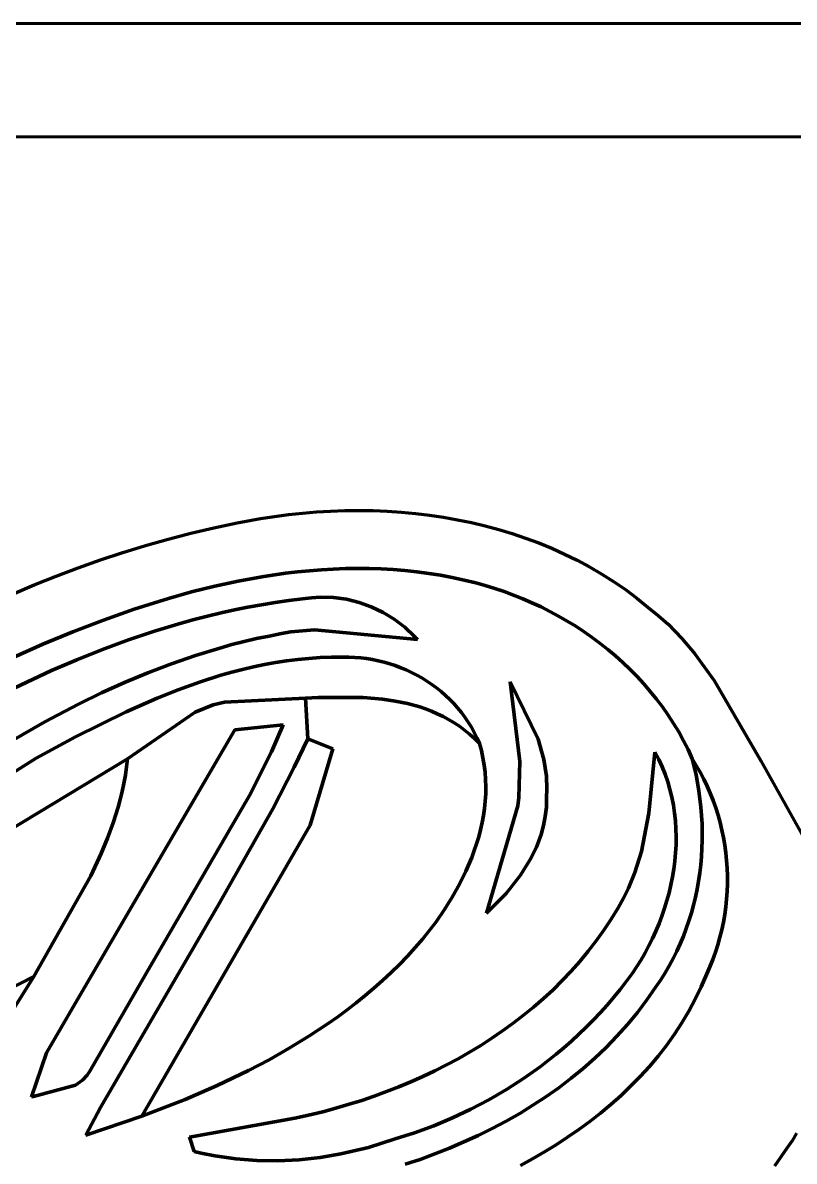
# Model space of a CAD drawing. Header units: millimetres. Extents: x 0.18 to 6.32, y 4.4 to 10.2.
# Drawn here: x 3.207 to 4.247, y 8.218 to 9.753 of the extents above; entities that cross this region are included whole.
import ezdxf

# ---------------------------------------------------------------- set-up
doc = ezdxf.new("R2010")
doc.units = ezdxf.units.MM
for name, color, linetype, lineweight in [('color#004f00ff', 7, 'CONTINUOUS', 100), ('color#0b6800ff', 7, 'CONTINUOUS', 100), ('color#86026eff', 7, 'CONTINUOUS', 100), ('color#b36001ff', 7, 'CONTINUOUS', 100), ('color#ba871eff', 7, 'CONTINUOUS', 100), ('color#fdfdfaff', 7, 'CONTINUOUS', 100)]:
    doc.layers.add(name, color=color, linetype=linetype, lineweight=lineweight)

msp = doc.modelspace()

# ---------------------------------------------------------------- linework, layer by layer
at = {"layer": 'color#004f00ff'}
for p, q in [((3.5465, 9.0873), (3.5653, 9.0898)), ((3.5653, 9.0898), (3.5842, 9.0918)), ((3.5842, 9.0918), (3.6031, 9.0934)), ((3.6031, 9.0934), (3.6222, 9.0945)), ((3.6222, 9.0945), (3.6412, 9.0952)), ((3.6412, 9.0952), (3.6603, 9.0954)), ((3.6603, 9.0954), (3.6795, 9.0951)), ((3.6795, 9.0951), (3.6986, 9.0943)), ((3.6986, 9.0943), (3.7176, 9.093)), ((3.7176, 9.093), (3.7367, 9.0913)), ((3.7367, 9.0913), (3.7556, 9.089)), ((3.7556, 9.089), (3.7745, 9.0862)), ((3.465, 9.0719), (3.4963, 9.0785)), ((3.4963, 9.0785), (3.5278, 9.0844)), ((3.5278, 9.0844), (3.5465, 9.0873)), ((3.7745, 9.0862), (3.7933, 9.0829)), ((3.7933, 9.0829), (3.812, 9.079)), ((3.812, 9.079), (3.8305, 9.0746)), ((3.8305, 9.0746), (3.8489, 9.0697)), ((3.4031, 9.0566), (3.434, 9.0646)), ((3.434, 9.0646), (3.465, 9.0719)), ((3.8489, 9.0697), (3.867, 9.0642)), ((3.867, 9.0642), (3.885, 9.0581)), ((3.885, 9.0581), (3.9028, 9.0515)), ((3.342, 9.0386), (3.3725, 9.048)), ((3.3725, 9.048), (3.4031, 9.0566)), ((3.9028, 9.0515), (3.9203, 9.0443)), ((3.9203, 9.0443), (3.9376, 9.0365)), ((3.2818, 9.018), (3.3118, 9.0286)), ((3.3118, 9.0286), (3.342, 9.0386)), ((3.9376, 9.0365), (3.9546, 9.0281)), ((3.9546, 9.0281), (3.9713, 9.0192)), ((3.2521, 9.0068), (3.2818, 9.018)), ((3.5777, 9.0125), (3.5616, 9.0106)), ((3.5938, 9.0141), (3.5777, 9.0125)), ((3.6098, 9.0154), (3.5938, 9.0141)), ((3.6259, 9.0163), (3.6098, 9.0154)), ((3.6421, 9.0169), (3.6259, 9.0163)), ((3.6582, 9.0172), (3.6421, 9.0169)), ((3.6743, 9.017), (3.6582, 9.0172)), ((3.6903, 9.0165), (3.6743, 9.017)), ((3.7064, 9.0156), (3.6903, 9.0165)), ((3.7225, 9.0143), (3.7064, 9.0156)), ((3.7385, 9.0126), (3.7225, 9.0143)), ((3.7545, 9.0105), (3.7385, 9.0126)), ((3.9713, 9.0192), (3.9878, 9.0096)), ((3.2225, 8.995), (3.2521, 9.0068)), ((3.4977, 9), (3.4661, 8.9932)), ((3.5296, 9.0059), (3.4977, 9)), ((3.5616, 9.0106), (3.5296, 9.0059)), ((3.7704, 9.008), (3.7545, 9.0105)), ((3.7863, 9.005), (3.7704, 9.008)), ((3.8022, 9.0015), (3.7863, 9.005)), ((3.8179, 8.9976), (3.8022, 9.0015)), ((3.8308, 8.9941), (3.8179, 8.9976)), ((3.9878, 9.0096), (4.0038, 8.9994)), ((4.0038, 8.9994), (4.0196, 8.9886)), ((3.1932, 8.9826), (3.2225, 8.995)), ((3.4346, 8.9854), (3.4035, 8.9767)), ((3.4661, 8.9932), (3.4346, 8.9854)), ((3.8436, 8.9902), (3.8308, 8.9941)), ((3.8563, 8.9859), (3.8436, 8.9902)), ((3.8689, 8.9813), (3.8563, 8.9859)), ((3.8814, 8.9763), (3.8689, 8.9813)), ((4.0196, 8.9886), (4.035, 8.9772)), ((3.4035, 8.9767), (3.3575, 8.9623)), ((3.8937, 8.9709), (3.8814, 8.9763)), ((3.9059, 8.9652), (3.8937, 8.9709)), ((4.035, 8.9772), (4.0499, 8.9651)), ((3.3575, 8.9623), (3.316, 8.9476)), ((3.9179, 8.9592), (3.9059, 8.9652)), ((3.9297, 8.9528), (3.9179, 8.9592)), ((3.9413, 8.9461), (3.9297, 8.9528)), ((4.0499, 8.9651), (4.064, 8.9538)), ((4.064, 8.9538), (4.0773, 8.9418)), ((3.316, 8.9476), (3.2749, 8.9317)), ((3.9528, 8.9391), (3.9413, 8.9461)), ((3.964, 8.9317), (3.9528, 8.9391)), ((4.0773, 8.9418), (4.0959, 8.9226)), ((3.2749, 8.9317), (3.2344, 8.9148)), ((3.975, 8.924), (3.964, 8.9317)), ((3.9857, 8.916), (3.975, 8.924)), ((4.0959, 8.9226), (4.1132, 8.9022)), ((3.2344, 8.9148), (3.1942, 8.8969)), ((3.9962, 8.9077), (3.9857, 8.916)), ((4.0065, 8.8991), (3.9962, 8.9077)), ((4.0164, 8.8901), (4.0065, 8.8991)), ((4.0261, 8.8809), (4.0164, 8.8901)), ((4.1132, 8.9022), (4.1394, 8.8661)), ((4.0355, 8.8713), (4.0261, 8.8809)), ((4.0445, 8.8615), (4.0355, 8.8713)), ((4.0532, 8.8514), (4.0445, 8.8615)), ((4.1394, 8.8661), (4.2022, 8.7577)), ((3.5882, 8.8422), (3.6053, 8.8431)), ((3.6053, 8.8431), (3.6661, 8.8431)), ((3.6661, 8.8431), (3.6921, 8.8408)), ((4.0616, 8.841), (4.0532, 8.8514)), ((3.5917, 8.7873), (3.5882, 8.8422)), ((3.6921, 8.8408), (3.7091, 8.8383)), ((3.7091, 8.8383), (3.7259, 8.8348)), ((3.7259, 8.8348), (3.7424, 8.8303)), ((3.7424, 8.8303), (3.7504, 8.8276)), ((3.7504, 8.8276), (3.7583, 8.8245)), ((4.0696, 8.8303), (4.0616, 8.841)), ((4.0773, 8.8193), (4.0696, 8.8303)), ((3.7583, 8.8245), (3.7661, 8.8212)), ((3.7661, 8.8212), (3.7738, 8.8175)), ((3.7738, 8.8175), (3.7813, 8.8135)), ((3.7813, 8.8135), (3.7887, 8.8091)), ((4.0846, 8.8081), (4.0773, 8.8193)), ((3.7887, 8.8091), (3.7959, 8.8044)), ((3.7959, 8.8044), (3.8029, 8.7992)), ((3.8029, 8.7992), (3.8097, 8.7936)), ((4.0915, 8.7966), (4.0846, 8.8081)), ((3.6251, 8.7737), (3.5917, 8.7873)), ((3.8097, 8.7936), (3.8163, 8.7876)), ((3.8163, 8.7876), (3.8228, 8.7812)), ((4.098, 8.7848), (4.0915, 8.7966)), ((4.1041, 8.7728), (4.098, 8.7848)), ((3.5947, 8.6708), (3.6251, 8.7737)), ((3.8228, 8.7812), (3.8255, 8.7715)), ((3.8255, 8.7715), (3.8276, 8.7618)), ((4.1097, 8.7605), (4.1041, 8.7728)), ((3.1552, 8.6439), (3.3484, 8.7606)), ((3.3484, 8.7606), (3.3471, 8.7494)), ((3.8276, 8.7618), (3.8293, 8.752)), ((3.8293, 8.752), (3.8305, 8.7423)), ((4.1153, 8.7515), (4.1097, 8.7605)), ((4.1205, 8.7423), (4.1153, 8.7515)), ((4.2022, 8.7577), (4.2729, 8.6314)), ((3.3455, 8.7383), (3.3435, 8.7273)), ((3.3471, 8.7494), (3.3455, 8.7383)), ((3.8305, 8.7423), (3.8312, 8.7325)), ((4.1254, 8.733), (4.1205, 8.7423)), ((3.3435, 8.7273), (3.3412, 8.7165)), ((3.8312, 8.7325), (3.8315, 8.7227)), ((3.8315, 8.7227), (3.8313, 8.713)), ((4.13, 8.7236), (4.1254, 8.733)), ((4.1341, 8.7139), (4.13, 8.7236)), ((3.3386, 8.7057), (3.3357, 8.695)), ((3.3412, 8.7165), (3.3386, 8.7057)), ((3.8313, 8.713), (3.8307, 8.7033)), ((4.138, 8.7042), (4.1341, 8.7139)), ((3.3357, 8.695), (3.3291, 8.6739)), ((3.8297, 8.6936), (3.8283, 8.684)), ((3.8307, 8.7033), (3.8297, 8.6936)), ((4.1415, 8.6944), (4.138, 8.7042)), ((4.1446, 8.6844), (4.1415, 8.6944)), ((3.8266, 8.6744), (3.8244, 8.6648)), ((3.8283, 8.684), (3.8266, 8.6744)), ((4.1474, 8.6744), (4.1446, 8.6844)), ((4.1499, 8.6643), (4.1474, 8.6744)), ((3.3291, 8.6739), (3.3214, 8.6532)), ((3.3679, 8.2786), (3.5947, 8.6708)), ((3.8244, 8.6648), (3.8219, 8.6553)), ((4.152, 8.6541), (4.1499, 8.6643)), ((3.3214, 8.6532), (3.3129, 8.6327)), ((3.8191, 8.6459), (3.8159, 8.6366)), ((3.8219, 8.6553), (3.8191, 8.6459)), ((4.1537, 8.6438), (4.152, 8.6541)), ((4.1551, 8.6335), (4.1537, 8.6438)), ((3.3129, 8.6327), (3.2988, 8.6026)), ((3.8159, 8.6366), (3.8125, 8.6273)), ((4.1562, 8.6232), (4.1551, 8.6335)), ((3.8125, 8.6273), (3.8047, 8.609)), ((4.1569, 8.6128), (4.1562, 8.6232)), ((4.1572, 8.6024), (4.1569, 8.6128)), ((3.2988, 8.6026), (3.2223, 8.4669)), ((3.8047, 8.609), (3.7959, 8.5912)), ((4.1572, 8.592), (4.1572, 8.6024)), ((3.7959, 8.5912), (3.7862, 8.5738)), ((4.1568, 8.5816), (4.1572, 8.592)), ((3.7862, 8.5738), (3.7757, 8.557)), ((4.1551, 8.5608), (4.1561, 8.5712)), ((4.1561, 8.5712), (4.1568, 8.5816)), ((3.7757, 8.557), (3.7645, 8.5407)), ((4.1536, 8.5505), (4.1551, 8.5608)), ((3.7645, 8.5407), (3.7468, 8.5176)), ((4.1497, 8.53), (4.1519, 8.5402)), ((4.1519, 8.5402), (4.1536, 8.5505)), ((4.1472, 8.5198), (4.1497, 8.53)), ((3.7364, 8.5058), (3.7258, 8.4943)), ((3.7468, 8.5176), (3.7364, 8.5058)), ((4.1412, 8.4997), (4.1444, 8.5097)), ((4.1444, 8.5097), (4.1472, 8.5198)), ((3.7258, 8.4943), (3.7149, 8.4831)), ((4.1337, 8.48), (4.1376, 8.4898)), ((4.1376, 8.4898), (4.1412, 8.4997)), ((3.7149, 8.4831), (3.7038, 8.4721)), ((4.1295, 8.4703), (4.1337, 8.48)), ((3.2223, 8.4669), (3.1505, 8.4306)), ((3.6923, 8.4615), (3.6807, 8.4512)), ((3.7038, 8.4721), (3.6923, 8.4615)), ((4.122, 8.4531), (4.1295, 8.4703)), ((3.6807, 8.4512), (3.6688, 8.4411)), ((4.1139, 8.4363), (4.122, 8.4531)), ((3.6567, 8.4313), (3.6444, 8.4218)), ((3.6688, 8.4411), (3.6567, 8.4313)), ((4.1051, 8.42), (4.1139, 8.4363)), ((3.6444, 8.4218), (3.6318, 8.4126)), ((4.0957, 8.4042), (4.1051, 8.42)), ((3.6191, 8.4036), (3.5931, 8.3863)), ((3.6318, 8.4126), (3.6191, 8.4036)), ((4.0857, 8.3889), (4.0957, 8.4042)), ((3.5931, 8.3863), (3.5664, 8.37)), ((4.075, 8.374), (4.0857, 8.3889)), ((3.5664, 8.37), (3.5392, 8.3546)), ((4.0638, 8.3596), (4.075, 8.374)), ((3.5392, 8.3546), (3.5114, 8.34)), ((4.0521, 8.3457), (4.0638, 8.3596)), ((3.5114, 8.34), (3.4691, 8.3197)), ((4.0398, 8.3322), (4.0521, 8.3457)), ((4.0271, 8.3192), (4.0398, 8.3322)), ((3.4691, 8.3197), (3.426, 8.3011)), ((4.0002, 8.2944), (4.0139, 8.3066)), ((4.0139, 8.3066), (4.0271, 8.3192)), ((3.426, 8.3011), (3.3679, 8.2786)), ((3.9862, 8.2827), (4.0002, 8.2944)), ((3.9717, 8.2714), (3.9862, 8.2827)), ((3.9418, 8.25), (3.9569, 8.2605)), ((3.9569, 8.2605), (3.9717, 8.2714)), ((3.9263, 8.2399), (3.9418, 8.25)), ((4.2443, 8.2454), (4.2379, 8.2357)), ((4.2504, 8.2554), (4.2443, 8.2454)), ((3.8946, 8.2209), (3.9106, 8.2302)), ((3.9106, 8.2302), (3.9263, 8.2399)), ((4.2379, 8.2357), (4.2205, 8.2109)), ((3.8784, 8.2119), (3.8946, 8.2209))]:
    msp.add_line(p, q, dxfattribs=at)
at = {"layer": 'color#0b6800ff'}
for p, q in [((2.3487, 9.7518), (5.2379, 9.753)), ((5.0819, 9.5981), (2.3479, 9.5996))]:
    msp.add_line(p, q, dxfattribs=at)
at = {"layer": 'color#86026eff'}
for p, q in [((3.533, 8.8875), (3.5479, 8.8902)), ((3.5479, 8.8902), (3.5629, 8.8925)), ((3.5629, 8.8925), (3.5779, 8.8944)), ((3.5779, 8.8944), (3.593, 8.8959)), ((3.593, 8.8959), (3.6081, 8.8969)), ((3.6081, 8.8969), (3.6234, 8.8975)), ((3.6234, 8.8975), (3.6387, 8.8976)), ((3.6387, 8.8976), (3.6468, 8.8975)), ((3.6468, 8.8975), (3.6548, 8.8972)), ((3.6548, 8.8972), (3.6628, 8.8965)), ((3.6628, 8.8965), (3.6708, 8.8956)), ((3.6708, 8.8956), (3.6787, 8.8943)), ((3.6787, 8.8943), (3.6865, 8.8927)), ((3.6865, 8.8927), (3.6943, 8.8908)), ((3.6943, 8.8908), (3.7019, 8.8886)), ((3.4743, 8.873), (3.4889, 8.8771)), ((3.4889, 8.8771), (3.5035, 8.8809)), ((3.5035, 8.8809), (3.5182, 8.8844)), ((3.5182, 8.8844), (3.533, 8.8875)), ((3.7019, 8.8886), (3.7095, 8.8861)), ((3.7095, 8.8861), (3.7169, 8.8833)), ((3.7169, 8.8833), (3.7242, 8.8803)), ((3.7242, 8.8803), (3.7314, 8.8769)), ((3.7314, 8.8769), (3.7385, 8.8733)), ((3.4168, 8.8535), (3.4454, 8.8638)), ((3.4454, 8.8638), (3.4743, 8.873)), ((3.7385, 8.8733), (3.7453, 8.8694)), ((3.7453, 8.8694), (3.7521, 8.8653)), ((3.7521, 8.8653), (3.7586, 8.8608)), ((3.7586, 8.8608), (3.7649, 8.8561)), ((3.3885, 8.8422), (3.4168, 8.8535)), ((3.6053, 8.8431), (3.5882, 8.8422)), ((3.6661, 8.8431), (3.6053, 8.8431)), ((3.6921, 8.8408), (3.6661, 8.8431)), ((3.7649, 8.8561), (3.7711, 8.8512)), ((3.7711, 8.8512), (3.777, 8.846)), ((3.777, 8.846), (3.7828, 8.8406)), ((3.3467, 8.8238), (3.3885, 8.8422)), ((3.4639, 8.833), (3.4395, 8.8233)), ((3.4794, 8.837), (3.4639, 8.833)), ((3.5882, 8.8422), (3.4794, 8.837)), ((3.7091, 8.8383), (3.6921, 8.8408)), ((3.7259, 8.8348), (3.7091, 8.8383)), ((3.7424, 8.8303), (3.7259, 8.8348)), ((3.7504, 8.8276), (3.7424, 8.8303)), ((3.7583, 8.8245), (3.7504, 8.8276)), ((3.7828, 8.8406), (3.7883, 8.8349)), ((3.7883, 8.8349), (3.7935, 8.829)), ((3.7935, 8.829), (3.7985, 8.8228)), ((3.2784, 8.7899), (3.3467, 8.8238)), ((3.4395, 8.8233), (3.3484, 8.7606)), ((3.7661, 8.8212), (3.7583, 8.8245)), ((3.7738, 8.8175), (3.7661, 8.8212)), ((3.7813, 8.8135), (3.7738, 8.8175)), ((3.7887, 8.8091), (3.7813, 8.8135)), ((3.7985, 8.8228), (3.8033, 8.8164)), ((3.8033, 8.8164), (3.8078, 8.8098)), ((3.7959, 8.8044), (3.7887, 8.8091)), ((3.8029, 8.7992), (3.7959, 8.8044)), ((3.8097, 8.7936), (3.8029, 8.7992)), ((3.8078, 8.8098), (3.812, 8.803)), ((3.812, 8.803), (3.8159, 8.796)), ((3.2252, 8.7612), (3.2784, 8.7899)), ((3.5733, 8.7493), (3.5917, 8.7873)), ((3.5917, 8.7873), (3.6251, 8.7737)), ((3.8163, 8.7876), (3.8097, 8.7936)), ((3.8159, 8.796), (3.8195, 8.7887)), ((3.8228, 8.7812), (3.8163, 8.7876)), ((3.8195, 8.7887), (3.8228, 8.7812)), ((3.6251, 8.7737), (3.5947, 8.6708)), ((3.1174, 8.6937), (3.2252, 8.7612)), ((3.3484, 8.7606), (3.1552, 8.6439)), ((4.1097, 8.7605), (4.1153, 8.7515)), ((4.1149, 8.7389), (4.1097, 8.7605)), ((4.1153, 8.7515), (4.1205, 8.7423)), ((3.5443, 8.6931), (3.5733, 8.7493)), ((4.1188, 8.7171), (4.1149, 8.7389)), ((4.1205, 8.7423), (4.1254, 8.733)), ((4.1254, 8.733), (4.13, 8.7236)), ((4.13, 8.7236), (4.1341, 8.7139)), ((4.1215, 8.695), (4.1188, 8.7171)), ((4.1341, 8.7139), (4.138, 8.7042)), ((3.4716, 8.5643), (3.5443, 8.6931)), ((4.123, 8.6729), (4.1215, 8.695)), ((4.138, 8.7042), (4.1415, 8.6944)), ((4.1415, 8.6944), (4.1446, 8.6844)), ((4.1446, 8.6844), (4.1474, 8.6744)), ((4.1474, 8.6744), (4.1499, 8.6643)), ((3.5947, 8.6708), (3.3679, 8.2786)), ((4.1233, 8.6618), (4.123, 8.6729)), ((4.1233, 8.6507), (4.1233, 8.6618)), ((4.1499, 8.6643), (4.152, 8.6541)), ((4.1229, 8.6396), (4.1233, 8.6507)), ((4.152, 8.6541), (4.1537, 8.6438)), ((4.1537, 8.6438), (4.1551, 8.6335)), ((4.1213, 8.6175), (4.1223, 8.6286)), ((4.1223, 8.6286), (4.1229, 8.6396)), ((4.1551, 8.6335), (4.1562, 8.6232)), ((4.12, 8.6066), (4.1213, 8.6175)), ((4.1562, 8.6232), (4.1569, 8.6128)), ((4.1569, 8.6128), (4.1572, 8.6024)), ((4.1184, 8.5956), (4.12, 8.6066)), ((4.1572, 8.6024), (4.1572, 8.592)), ((4.1142, 8.5739), (4.1165, 8.5847)), ((4.1165, 8.5847), (4.1184, 8.5956)), ((4.1572, 8.592), (4.1568, 8.5816)), ((4.1116, 8.5632), (4.1142, 8.5739)), ((4.1561, 8.5712), (4.1551, 8.5608)), ((4.1568, 8.5816), (4.1561, 8.5712)), ((3.3122, 8.2904), (3.4716, 8.5643)), ((4.1054, 8.542), (4.1087, 8.5526)), ((4.1087, 8.5526), (4.1116, 8.5632)), ((4.1551, 8.5608), (4.1536, 8.5505)), ((4.1018, 8.5316), (4.1054, 8.542)), ((4.1519, 8.5402), (4.1497, 8.53)), ((4.1536, 8.5505), (4.1519, 8.5402)), ((4.0937, 8.511), (4.0979, 8.5212)), ((4.0979, 8.5212), (4.1018, 8.5316)), ((4.1497, 8.53), (4.1472, 8.5198)), ((4.0891, 8.501), (4.0937, 8.511)), ((4.1444, 8.5097), (4.1412, 8.4997)), ((4.1472, 8.5198), (4.1444, 8.5097)), ((4.0789, 8.4813), (4.0841, 8.491)), ((4.0841, 8.491), (4.0891, 8.501)), ((4.1376, 8.4898), (4.1337, 8.48)), ((4.1412, 8.4997), (4.1376, 8.4898)), ((4.0732, 8.4717), (4.0789, 8.4813)), ((4.1337, 8.48), (4.1295, 8.4703)), ((3.2223, 8.4669), (3.0589, 8.2072)), ((3.1505, 8.4306), (3.2223, 8.4669)), ((4.0609, 8.453), (4.0673, 8.4622)), ((4.0673, 8.4622), (4.0732, 8.4717)), ((4.1295, 8.4703), (4.122, 8.4531)), ((4.0487, 8.4354), (4.0609, 8.453)), ((4.122, 8.4531), (4.1139, 8.4363)), ((4.0358, 8.4184), (4.0487, 8.4354)), ((4.1139, 8.4363), (4.1051, 8.42)), ((4.0224, 8.402), (4.0358, 8.4184)), ((4.1051, 8.42), (4.0957, 8.4042)), ((4.0083, 8.3863), (4.0224, 8.402)), ((4.0957, 8.4042), (4.0857, 8.3889)), ((3.9936, 8.3712), (4.0083, 8.3863)), ((4.0857, 8.3889), (4.075, 8.374)), ((3.9784, 8.3568), (3.9936, 8.3712)), ((4.075, 8.374), (4.0638, 8.3596)), ((3.9627, 8.3429), (3.9784, 8.3568)), ((4.0638, 8.3596), (4.0521, 8.3457)), ((3.9465, 8.3296), (3.9627, 8.3429)), ((4.0521, 8.3457), (4.0398, 8.3322)), ((3.9298, 8.3169), (3.9465, 8.3296)), ((4.0398, 8.3322), (4.0271, 8.3192)), ((3.9126, 8.3048), (3.9298, 8.3169)), ((4.0139, 8.3066), (4.0002, 8.2944)), ((4.0271, 8.3192), (4.0139, 8.3066)), ((3.2924, 8.253), (3.3122, 8.2904)), ((3.8772, 8.2822), (3.8951, 8.2932)), ((3.8951, 8.2932), (3.9126, 8.3048)), ((4.0002, 8.2944), (3.9862, 8.2827)), ((3.3679, 8.2786), (3.2924, 8.253)), ((3.8589, 8.2718), (3.8772, 8.2822)), ((3.9862, 8.2827), (3.9717, 8.2714)), ((3.8213, 8.2525), (3.8402, 8.2619)), ((3.8402, 8.2619), (3.8589, 8.2718)), ((3.9569, 8.2605), (3.9418, 8.25)), ((3.9717, 8.2714), (3.9569, 8.2605)), ((3.802, 8.2437), (3.8213, 8.2525)), ((3.9418, 8.25), (3.9263, 8.2399)), ((3.7628, 8.2276), (3.7825, 8.2354)), ((3.7825, 8.2354), (3.802, 8.2437)), ((3.9106, 8.2302), (3.8946, 8.2209)), ((3.9263, 8.2399), (3.9106, 8.2302)), ((3.7226, 8.2136), (3.7428, 8.2203)), ((3.7428, 8.2203), (3.7628, 8.2276)), ((3.8946, 8.2209), (3.8784, 8.2119))]:
    msp.add_line(p, q, dxfattribs=at)
at = {"layer": 'color#b36001ff'}
for p, q in [((3.5108, 8.9648), (3.5291, 8.9681)), ((3.5291, 8.9681), (3.5475, 8.9711)), ((3.5475, 8.9711), (3.5659, 8.9737)), ((3.5659, 8.9737), (3.5844, 8.976)), ((3.5844, 8.976), (3.5964, 8.9776)), ((3.5964, 8.9776), (3.6083, 8.9784)), ((3.6083, 8.9784), (3.6261, 8.978)), ((3.6261, 8.978), (3.6436, 8.9756)), ((3.6436, 8.9756), (3.6606, 8.9714)), ((3.6606, 8.9714), (3.6771, 8.9655)), ((3.4385, 8.9482), (3.4564, 8.9528)), ((3.4564, 8.9528), (3.4745, 8.9571)), ((3.4745, 8.9571), (3.4926, 8.9611)), ((3.4926, 8.9611), (3.5108, 8.9648)), ((3.6771, 8.9655), (3.693, 8.9578)), ((3.693, 8.9578), (3.708, 8.9486)), ((3.385, 8.9326), (3.4206, 8.9433)), ((3.4206, 8.9433), (3.4385, 8.9482)), ((3.708, 8.9486), (3.7221, 8.9378)), ((3.7221, 8.9378), (3.7352, 8.9255)), ((3.3148, 8.9079), (3.3498, 8.9207)), ((3.3498, 8.9207), (3.385, 8.9326)), ((3.5225, 8.9225), (3.5059, 8.9186)), ((3.5393, 8.926), (3.5225, 8.9225)), ((3.5561, 8.9293), (3.5393, 8.926)), ((3.5688, 8.9315), (3.5561, 8.9293)), ((3.6004, 8.9345), (3.5688, 8.9315)), ((3.7393, 8.9211), (3.6004, 8.9345)), ((3.7352, 8.9255), (3.7393, 8.9211)), ((3.2803, 8.8941), (3.3148, 8.9079)), ((3.4728, 8.9098), (3.4402, 8.8998)), ((3.4893, 8.9144), (3.4728, 8.9098)), ((3.5059, 8.9186), (3.4893, 8.9144)), ((3.246, 8.8794), (3.2803, 8.8941)), ((3.4402, 8.8998), (3.4079, 8.8887)), ((3.1954, 8.8559), (3.246, 8.8794)), ((3.376, 8.8765), (3.3444, 8.8633)), ((3.4079, 8.8887), (3.376, 8.8765)), ((3.3444, 8.8633), (3.3133, 8.8492)), ((3.3133, 8.8492), (3.2825, 8.8342)), ((3.2825, 8.8342), (3.2371, 8.8101)), ((3.2371, 8.8101), (3.1925, 8.7845)), ((3.278, 8.4303), (3.4933, 8.7993)), ((3.4933, 8.7993), (3.5585, 8.8061)), ((3.5585, 8.8061), (3.5426, 8.7699)), ((3.5426, 8.7699), (3.5131, 8.711)), ((4.0512, 8.6872), (4.0595, 8.7695)), ((4.0595, 8.7695), (4.0646, 8.7597)), ((4.0646, 8.7597), (4.0691, 8.7498)), ((4.0691, 8.7498), (4.0732, 8.7396)), ((4.0732, 8.7396), (4.0767, 8.7294)), ((4.0767, 8.7294), (4.0797, 8.719)), ((3.5131, 8.711), (3.3739, 8.4716)), ((4.0797, 8.719), (4.0823, 8.7085)), ((4.0823, 8.7085), (4.0844, 8.698)), ((4.0844, 8.698), (4.086, 8.6873)), ((4.0412, 8.6356), (4.0512, 8.6872)), ((4.086, 8.6873), (4.0871, 8.6766)), ((4.0871, 8.6766), (4.0878, 8.6658)), ((4.0878, 8.6658), (4.0881, 8.655)), ((4.088, 8.6442), (4.0874, 8.6334)), ((4.0881, 8.655), (4.088, 8.6442)), ((4.0324, 8.607), (4.0412, 8.6356)), ((4.0874, 8.6334), (4.0864, 8.6226)), ((4.0864, 8.6226), (4.085, 8.6118)), ((4.024, 8.5861), (4.0324, 8.607)), ((4.0832, 8.6011), (4.0811, 8.5904)), ((4.085, 8.6118), (4.0832, 8.6011)), ((4.0173, 8.5725), (4.024, 8.5861)), ((4.0811, 8.5904), (4.0786, 8.5798)), ((4.0098, 8.5593), (4.0173, 8.5725)), ((4.0757, 8.5692), (4.0724, 8.5588)), ((4.0786, 8.5798), (4.0757, 8.5692)), ((4.0005, 8.5441), (4.0098, 8.5593)), ((4.0724, 8.5588), (4.0689, 8.5484)), ((3.9907, 8.5293), (4.0005, 8.5441)), ((4.065, 8.5382), (4.0607, 8.5282)), ((4.0689, 8.5484), (4.065, 8.5382)), ((3.9804, 8.5149), (3.9907, 8.5293)), ((4.0607, 8.5282), (4.0562, 8.5182)), ((3.9696, 8.5009), (3.9804, 8.5149)), ((4.0514, 8.5085), (4.0462, 8.4989)), ((4.0562, 8.5182), (4.0514, 8.5085)), ((3.9584, 8.4873), (3.9696, 8.5009)), ((4.0462, 8.4989), (4.0408, 8.4895)), ((3.9467, 8.4742), (3.9584, 8.4873)), ((4.0351, 8.4804), (4.0292, 8.4714)), ((4.0408, 8.4895), (4.0351, 8.4804)), ((3.3739, 8.4716), (3.2975, 8.3392)), ((3.9221, 8.4491), (3.9346, 8.4614)), ((3.9346, 8.4614), (3.9467, 8.4742)), ((4.0211, 8.4604), (4.0127, 8.4495)), ((4.0292, 8.4714), (4.0211, 8.4604)), ((3.9092, 8.4372), (3.9221, 8.4491)), ((4.0127, 8.4495), (4.004, 8.4389)), ((3.2392, 8.3637), (3.278, 8.4303)), ((3.8959, 8.4256), (3.9092, 8.4372)), ((3.9951, 8.4284), (3.986, 8.4182)), ((4.004, 8.4389), (3.9951, 8.4284)), ((3.8683, 8.4038), (3.8823, 8.4145)), ((3.8823, 8.4145), (3.8959, 8.4256)), ((3.986, 8.4182), (3.9766, 8.4083)), ((3.8541, 8.3934), (3.8683, 8.4038)), ((3.967, 8.3986), (3.9571, 8.3891)), ((3.9766, 8.4083), (3.967, 8.3986)), ((3.8246, 8.3739), (3.8395, 8.3835)), ((3.8395, 8.3835), (3.8541, 8.3934)), ((3.9571, 8.3891), (3.947, 8.3798)), ((3.8095, 8.3648), (3.8246, 8.3739)), ((3.9368, 8.3708), (3.9263, 8.362)), ((3.947, 8.3798), (3.9368, 8.3708)), ((3.2191, 8.3044), (3.2392, 8.3637)), ((3.7785, 8.3477), (3.7941, 8.356)), ((3.7941, 8.356), (3.8095, 8.3648)), ((3.9156, 8.3534), (3.9047, 8.3451)), ((3.9263, 8.362), (3.9156, 8.3534)), ((3.2975, 8.3392), (3.2941, 8.3338)), ((3.7467, 8.3321), (3.7627, 8.3397)), ((3.7627, 8.3397), (3.7785, 8.3477)), ((3.9047, 8.3451), (3.8823, 8.3293)), ((3.2879, 8.3271), (3.2781, 8.3203)), ((3.2941, 8.3338), (3.2879, 8.3271)), ((3.7141, 8.318), (3.7305, 8.3249)), ((3.7305, 8.3249), (3.7467, 8.3321)), ((3.8823, 8.3293), (3.8593, 8.3144)), ((3.2781, 8.3203), (3.2219, 8.3052)), ((3.681, 8.3055), (3.6976, 8.3116)), ((3.6976, 8.3116), (3.7141, 8.318)), ((3.8593, 8.3144), (3.8356, 8.3006)), ((3.2219, 8.3052), (3.2191, 8.3044)), ((3.6305, 8.2896), (3.6474, 8.2945)), ((3.6474, 8.2945), (3.6642, 8.2998)), ((3.6642, 8.2998), (3.681, 8.3055)), ((3.8356, 8.3006), (3.8113, 8.2879)), ((3.4318, 8.2501), (3.5739, 8.2757)), ((3.5739, 8.2757), (3.5965, 8.2808)), ((3.5965, 8.2808), (3.6135, 8.285)), ((3.6135, 8.285), (3.6305, 8.2896)), ((3.7865, 8.2762), (3.7612, 8.2657)), ((3.8113, 8.2879), (3.7865, 8.2762)), ((3.7612, 8.2657), (3.7355, 8.2562)), ((3.4384, 8.231), (3.4318, 8.2501)), ((3.7094, 8.2479), (3.6732, 8.2364)), ((3.7355, 8.2562), (3.7094, 8.2479)), ((3.4476, 8.2288), (3.4384, 8.231)), ((3.6732, 8.2364), (3.6362, 8.2275)), ((3.4663, 8.2249), (3.4476, 8.2288)), ((3.4945, 8.2208), (3.4663, 8.2249)), ((3.5229, 8.2186), (3.4945, 8.2208)), ((3.5513, 8.2182), (3.5229, 8.2186)), ((3.5797, 8.2196), (3.5513, 8.2182)), ((3.6081, 8.2227), (3.5797, 8.2196)), ((3.6362, 8.2275), (3.6081, 8.2227))]:
    msp.add_line(p, q, dxfattribs=at)
at = {"layer": 'color#ba871eff'}
for p, q in [((3.5616, 9.0106), (3.5777, 9.0125)), ((3.5777, 9.0125), (3.5938, 9.0141)), ((3.5938, 9.0141), (3.6098, 9.0154)), ((3.6098, 9.0154), (3.6259, 9.0163)), ((3.6259, 9.0163), (3.6421, 9.0169)), ((3.6421, 9.0169), (3.6582, 9.0172)), ((3.6582, 9.0172), (3.6743, 9.017)), ((3.6743, 9.017), (3.6903, 9.0165)), ((3.6903, 9.0165), (3.7064, 9.0156)), ((3.7064, 9.0156), (3.7225, 9.0143)), ((3.7225, 9.0143), (3.7385, 9.0126)), ((3.7385, 9.0126), (3.7545, 9.0105)), ((3.4661, 8.9932), (3.4977, 9)), ((3.4977, 9), (3.5296, 9.0059)), ((3.5296, 9.0059), (3.5616, 9.0106)), ((3.7545, 9.0105), (3.7704, 9.008)), ((3.7704, 9.008), (3.7863, 9.005)), ((3.7863, 9.005), (3.8022, 9.0015)), ((3.8022, 9.0015), (3.8179, 8.9976)), ((3.8179, 8.9976), (3.8308, 8.9941)), ((3.4035, 8.9767), (3.4346, 8.9854)), ((3.4346, 8.9854), (3.4661, 8.9932)), ((3.8308, 8.9941), (3.8436, 8.9902)), ((3.8436, 8.9902), (3.8563, 8.9859)), ((3.8563, 8.9859), (3.8689, 8.9813)), ((3.8689, 8.9813), (3.8814, 8.9763)), ((3.3575, 8.9623), (3.4035, 8.9767)), ((3.5291, 8.9681), (3.5108, 8.9648)), ((3.5475, 8.9711), (3.5291, 8.9681)), ((3.5659, 8.9737), (3.5475, 8.9711)), ((3.5844, 8.976), (3.5659, 8.9737)), ((3.5964, 8.9776), (3.5844, 8.976)), ((3.6083, 8.9784), (3.5964, 8.9776)), ((3.6261, 8.978), (3.6083, 8.9784)), ((3.6436, 8.9756), (3.6261, 8.978)), ((3.6606, 8.9714), (3.6436, 8.9756)), ((3.6771, 8.9655), (3.6606, 8.9714)), ((3.8814, 8.9763), (3.8937, 8.9709)), ((3.8937, 8.9709), (3.9059, 8.9652)), ((3.316, 8.9476), (3.3575, 8.9623)), ((3.4564, 8.9528), (3.4385, 8.9482)), ((3.4745, 8.9571), (3.4564, 8.9528)), ((3.4926, 8.9611), (3.4745, 8.9571)), ((3.5108, 8.9648), (3.4926, 8.9611)), ((3.693, 8.9578), (3.6771, 8.9655)), ((3.708, 8.9486), (3.693, 8.9578)), ((3.9059, 8.9652), (3.9179, 8.9592)), ((3.9179, 8.9592), (3.9297, 8.9528)), ((3.9297, 8.9528), (3.9413, 8.9461)), ((3.2749, 8.9317), (3.316, 8.9476)), ((3.4206, 8.9433), (3.385, 8.9326)), ((3.4385, 8.9482), (3.4206, 8.9433)), ((3.7221, 8.9378), (3.708, 8.9486)), ((3.7352, 8.9255), (3.7221, 8.9378)), ((3.9413, 8.9461), (3.9528, 8.9391)), ((3.9528, 8.9391), (3.964, 8.9317)), ((3.2344, 8.9148), (3.2749, 8.9317)), ((3.3498, 8.9207), (3.3148, 8.9079)), ((3.385, 8.9326), (3.3498, 8.9207)), ((3.5059, 8.9186), (3.5225, 8.9225)), ((3.5225, 8.9225), (3.5393, 8.926)), ((3.5393, 8.926), (3.5561, 8.9293)), ((3.5561, 8.9293), (3.5688, 8.9315)), ((3.5688, 8.9315), (3.6004, 8.9345)), ((3.6004, 8.9345), (3.7393, 8.9211)), ((3.7393, 8.9211), (3.7352, 8.9255)), ((3.964, 8.9317), (3.975, 8.924)), ((3.975, 8.924), (3.9857, 8.916)), ((3.1942, 8.8969), (3.2344, 8.9148)), ((3.3148, 8.9079), (3.2803, 8.8941)), ((3.4402, 8.8998), (3.4728, 8.9098)), ((3.4728, 8.9098), (3.4893, 8.9144)), ((3.4893, 8.9144), (3.5059, 8.9186)), ((3.9857, 8.916), (3.9962, 8.9077)), ((3.9962, 8.9077), (4.0065, 8.8991)), ((3.2803, 8.8941), (3.246, 8.8794)), ((3.4079, 8.8887), (3.4402, 8.8998)), ((3.5479, 8.8902), (3.533, 8.8875)), ((3.5629, 8.8925), (3.5479, 8.8902)), ((3.5779, 8.8944), (3.5629, 8.8925)), ((3.593, 8.8959), (3.5779, 8.8944)), ((3.6081, 8.8969), (3.593, 8.8959)), ((3.6234, 8.8975), (3.6081, 8.8969)), ((3.6387, 8.8976), (3.6234, 8.8975)), ((3.6468, 8.8975), (3.6387, 8.8976)), ((3.6548, 8.8972), (3.6468, 8.8975)), ((3.6628, 8.8965), (3.6548, 8.8972)), ((3.6708, 8.8956), (3.6628, 8.8965)), ((3.6787, 8.8943), (3.6708, 8.8956)), ((3.6865, 8.8927), (3.6787, 8.8943)), ((3.6943, 8.8908), (3.6865, 8.8927)), ((3.7019, 8.8886), (3.6943, 8.8908)), ((4.0065, 8.8991), (4.0164, 8.8901)), ((4.0164, 8.8901), (4.0261, 8.8809)), ((3.246, 8.8794), (3.1954, 8.8559)), ((3.3444, 8.8633), (3.376, 8.8765)), ((3.376, 8.8765), (3.4079, 8.8887)), ((3.4889, 8.8771), (3.4743, 8.873)), ((3.5035, 8.8809), (3.4889, 8.8771)), ((3.5182, 8.8844), (3.5035, 8.8809)), ((3.533, 8.8875), (3.5182, 8.8844)), ((3.7095, 8.8861), (3.7019, 8.8886)), ((3.7169, 8.8833), (3.7095, 8.8861)), ((3.7242, 8.8803), (3.7169, 8.8833)), ((3.7314, 8.8769), (3.7242, 8.8803)), ((3.7385, 8.8733), (3.7314, 8.8769)), ((4.0261, 8.8809), (4.0355, 8.8713)), ((3.3133, 8.8492), (3.3444, 8.8633)), ((3.4454, 8.8638), (3.4168, 8.8535)), ((3.4743, 8.873), (3.4454, 8.8638)), ((3.7453, 8.8694), (3.7385, 8.8733)), ((3.7521, 8.8653), (3.7453, 8.8694)), ((3.7586, 8.8608), (3.7521, 8.8653)), ((3.7649, 8.8561), (3.7586, 8.8608)), ((3.8644, 8.8644), (3.8773, 8.7568)), ((3.902, 8.7869), (3.8644, 8.8644)), ((4.0355, 8.8713), (4.0445, 8.8615)), ((4.0445, 8.8615), (4.0532, 8.8514)), ((3.2825, 8.8342), (3.3133, 8.8492)), ((3.4168, 8.8535), (3.3885, 8.8422)), ((3.7711, 8.8512), (3.7649, 8.8561)), ((3.777, 8.846), (3.7711, 8.8512)), ((3.7828, 8.8406), (3.777, 8.846)), ((4.0532, 8.8514), (4.0616, 8.841)), ((3.2371, 8.8101), (3.2825, 8.8342)), ((3.3885, 8.8422), (3.3467, 8.8238)), ((3.4395, 8.8233), (3.4639, 8.833)), ((3.4639, 8.833), (3.4794, 8.837)), ((3.4794, 8.837), (3.5882, 8.8422)), ((3.5882, 8.8422), (3.5917, 8.7873)), ((3.7883, 8.8349), (3.7828, 8.8406)), ((3.7935, 8.829), (3.7883, 8.8349)), ((3.7985, 8.8228), (3.7935, 8.829)), ((4.0616, 8.841), (4.0696, 8.8303)), ((4.0696, 8.8303), (4.0773, 8.8193)), ((3.3467, 8.8238), (3.2784, 8.7899)), ((3.3484, 8.7606), (3.4395, 8.8233)), ((3.8033, 8.8164), (3.7985, 8.8228)), ((3.8078, 8.8098), (3.8033, 8.8164)), ((4.0773, 8.8193), (4.0846, 8.8081)), ((3.1925, 8.7845), (3.2371, 8.8101)), ((3.4933, 8.7993), (3.278, 8.4303)), ((3.5585, 8.8061), (3.4933, 8.7993)), ((3.5426, 8.7699), (3.5585, 8.8061)), ((3.812, 8.803), (3.8078, 8.8098)), ((3.8159, 8.796), (3.812, 8.803)), ((4.0846, 8.8081), (4.0915, 8.7966)), ((3.2784, 8.7899), (3.2252, 8.7612)), ((3.5917, 8.7873), (3.5733, 8.7493)), ((3.8195, 8.7887), (3.8159, 8.796)), ((3.8228, 8.7812), (3.8195, 8.7887)), ((3.9097, 8.7594), (3.902, 8.7869)), ((4.0915, 8.7966), (4.098, 8.7848)), ((4.098, 8.7848), (4.1041, 8.7728)), ((3.5131, 8.711), (3.5426, 8.7699)), ((3.8255, 8.7715), (3.8228, 8.7812)), ((3.8276, 8.7618), (3.8255, 8.7715)), ((4.0595, 8.7695), (4.0512, 8.6872)), ((4.0646, 8.7597), (4.0595, 8.7695)), ((4.1041, 8.7728), (4.1097, 8.7605)), ((3.2252, 8.7612), (3.1174, 8.6937)), ((3.3471, 8.7494), (3.3484, 8.7606)), ((3.8293, 8.752), (3.8276, 8.7618)), ((3.8305, 8.7423), (3.8293, 8.752)), ((3.8773, 8.7568), (3.876, 8.7081)), ((3.9131, 8.7368), (3.9097, 8.7594)), ((4.0691, 8.7498), (4.0646, 8.7597)), ((4.1097, 8.7605), (4.1149, 8.7389)), ((3.3435, 8.7273), (3.3455, 8.7383)), ((3.3455, 8.7383), (3.3471, 8.7494)), ((3.5733, 8.7493), (3.5443, 8.6931)), ((3.8312, 8.7325), (3.8305, 8.7423)), ((3.9138, 8.7195), (3.9131, 8.7368)), ((4.0732, 8.7396), (4.0691, 8.7498)), ((4.0767, 8.7294), (4.0732, 8.7396)), ((4.1149, 8.7389), (4.1188, 8.7171)), ((3.3412, 8.7165), (3.3435, 8.7273)), ((3.8315, 8.7227), (3.8312, 8.7325)), ((3.8313, 8.713), (3.8315, 8.7227)), ((4.0797, 8.719), (4.0767, 8.7294)), ((3.3357, 8.695), (3.3386, 8.7057)), ((3.3386, 8.7057), (3.3412, 8.7165)), ((3.3739, 8.4716), (3.5131, 8.711)), ((3.8307, 8.7033), (3.8313, 8.713)), ((3.876, 8.7081), (3.8747, 8.6969)), ((3.9131, 8.6951), (3.9133, 8.7078)), ((3.9133, 8.7078), (3.9138, 8.7195)), ((4.0823, 8.7085), (4.0797, 8.719)), ((4.0844, 8.698), (4.0823, 8.7085)), ((4.1188, 8.7171), (4.1215, 8.695)), ((3.3291, 8.6739), (3.3357, 8.695)), ((3.5443, 8.6931), (3.4716, 8.5643)), ((3.8283, 8.684), (3.8297, 8.6936)), ((3.8297, 8.6936), (3.8307, 8.7033)), ((3.8747, 8.6969), (3.8325, 8.5524)), ((3.9117, 8.6826), (3.9131, 8.6951)), ((4.086, 8.6873), (4.0844, 8.698)), ((4.1215, 8.695), (4.123, 8.6729)), ((3.8244, 8.6648), (3.8266, 8.6744)), ((3.8266, 8.6744), (3.8283, 8.684)), ((3.9094, 8.6704), (3.9117, 8.6826)), ((4.0512, 8.6872), (4.0412, 8.6356)), ((4.0871, 8.6766), (4.086, 8.6873)), ((4.0878, 8.6658), (4.0871, 8.6766)), ((3.3214, 8.6532), (3.3291, 8.6739)), ((3.8219, 8.6553), (3.8244, 8.6648)), ((3.9062, 8.6585), (3.9094, 8.6704)), ((4.0881, 8.655), (4.0878, 8.6658)), ((4.123, 8.6729), (4.1233, 8.6618)), ((4.1233, 8.6618), (4.1233, 8.6507)), ((3.3129, 8.6327), (3.3214, 8.6532)), ((3.8159, 8.6366), (3.8191, 8.6459)), ((3.8191, 8.6459), (3.8219, 8.6553)), ((3.8997, 8.6412), (3.9062, 8.6585)), ((4.0874, 8.6334), (4.088, 8.6442)), ((4.088, 8.6442), (4.0881, 8.655)), ((4.1233, 8.6507), (4.1229, 8.6396)), ((3.2988, 8.6026), (3.3129, 8.6327)), ((3.8125, 8.6273), (3.8159, 8.6366)), ((3.8915, 8.6245), (3.8997, 8.6412)), ((4.0412, 8.6356), (4.0324, 8.607)), ((4.0864, 8.6226), (4.0874, 8.6334)), ((4.1223, 8.6286), (4.1213, 8.6175)), ((4.1229, 8.6396), (4.1223, 8.6286)), ((3.8047, 8.609), (3.8125, 8.6273)), ((3.8783, 8.6034), (3.8915, 8.6245)), ((4.085, 8.6118), (4.0864, 8.6226)), ((4.1213, 8.6175), (4.12, 8.6066)), ((3.2223, 8.4669), (3.2988, 8.6026)), ((3.7959, 8.5912), (3.8047, 8.609)), ((3.8589, 8.5788), (3.8783, 8.6034)), ((4.0324, 8.607), (4.024, 8.5861)), ((4.0811, 8.5904), (4.0832, 8.6011)), ((4.0832, 8.6011), (4.085, 8.6118)), ((4.12, 8.6066), (4.1184, 8.5956)), ((3.7862, 8.5738), (3.7959, 8.5912)), ((4.024, 8.5861), (4.0173, 8.5725)), ((4.0786, 8.5798), (4.0811, 8.5904)), ((4.1165, 8.5847), (4.1142, 8.5739)), ((4.1184, 8.5956), (4.1165, 8.5847)), ((3.7757, 8.557), (3.7862, 8.5738)), ((3.8325, 8.5524), (3.8589, 8.5788)), ((4.0173, 8.5725), (4.0098, 8.5593)), ((4.0724, 8.5588), (4.0757, 8.5692)), ((4.0757, 8.5692), (4.0786, 8.5798)), ((4.1142, 8.5739), (4.1116, 8.5632)), ((3.4716, 8.5643), (3.3122, 8.2904)), ((3.7645, 8.5407), (3.7757, 8.557)), ((4.0098, 8.5593), (4.0005, 8.5441)), ((4.0689, 8.5484), (4.0724, 8.5588)), ((4.1087, 8.5526), (4.1054, 8.542)), ((4.1116, 8.5632), (4.1087, 8.5526)), ((3.7468, 8.5176), (3.7645, 8.5407)), ((4.0005, 8.5441), (3.9907, 8.5293)), ((4.0607, 8.5282), (4.065, 8.5382)), ((4.065, 8.5382), (4.0689, 8.5484)), ((4.1054, 8.542), (4.1018, 8.5316)), ((3.9907, 8.5293), (3.9804, 8.5149)), ((4.0562, 8.5182), (4.0607, 8.5282)), ((4.0979, 8.5212), (4.0937, 8.511)), ((4.1018, 8.5316), (4.0979, 8.5212)), ((3.7258, 8.4943), (3.7364, 8.5058)), ((3.7364, 8.5058), (3.7468, 8.5176)), ((3.9804, 8.5149), (3.9696, 8.5009)), ((4.0462, 8.4989), (4.0514, 8.5085)), ((4.0514, 8.5085), (4.0562, 8.5182)), ((4.0937, 8.511), (4.0891, 8.501)), ((3.7149, 8.4831), (3.7258, 8.4943)), ((3.9696, 8.5009), (3.9584, 8.4873)), ((4.0408, 8.4895), (4.0462, 8.4989)), ((4.0841, 8.491), (4.0789, 8.4813)), ((4.0891, 8.501), (4.0841, 8.491)), ((3.7038, 8.4721), (3.7149, 8.4831)), ((3.9584, 8.4873), (3.9467, 8.4742)), ((4.0292, 8.4714), (4.0351, 8.4804)), ((4.0351, 8.4804), (4.0408, 8.4895)), ((4.0789, 8.4813), (4.0732, 8.4717)), ((3.0589, 8.2072), (3.2223, 8.4669)), ((3.2975, 8.3392), (3.3739, 8.4716)), ((3.6807, 8.4512), (3.6923, 8.4615)), ((3.6923, 8.4615), (3.7038, 8.4721)), ((3.9346, 8.4614), (3.9221, 8.4491)), ((3.9467, 8.4742), (3.9346, 8.4614)), ((4.0127, 8.4495), (4.0211, 8.4604)), ((4.0211, 8.4604), (4.0292, 8.4714)), ((4.0673, 8.4622), (4.0609, 8.453)), ((4.0732, 8.4717), (4.0673, 8.4622)), ((3.6688, 8.4411), (3.6807, 8.4512)), ((3.9221, 8.4491), (3.9092, 8.4372)), ((4.004, 8.4389), (4.0127, 8.4495)), ((4.0609, 8.453), (4.0487, 8.4354)), ((3.278, 8.4303), (3.2392, 8.3637)), ((3.6444, 8.4218), (3.6567, 8.4313)), ((3.6567, 8.4313), (3.6688, 8.4411)), ((3.9092, 8.4372), (3.8959, 8.4256)), ((3.986, 8.4182), (3.9951, 8.4284)), ((3.9951, 8.4284), (4.004, 8.4389)), ((4.0487, 8.4354), (4.0358, 8.4184)), ((3.6318, 8.4126), (3.6444, 8.4218)), ((3.8823, 8.4145), (3.8683, 8.4038)), ((3.8959, 8.4256), (3.8823, 8.4145)), ((3.9766, 8.4083), (3.986, 8.4182)), ((4.0358, 8.4184), (4.0224, 8.402)), ((3.5931, 8.3863), (3.6191, 8.4036)), ((3.6191, 8.4036), (3.6318, 8.4126)), ((3.8683, 8.4038), (3.8541, 8.3934)), ((3.9571, 8.3891), (3.967, 8.3986)), ((3.967, 8.3986), (3.9766, 8.4083)), ((4.0224, 8.402), (4.0083, 8.3863)), ((3.5664, 8.37), (3.5931, 8.3863)), ((3.8395, 8.3835), (3.8246, 8.3739)), ((3.8541, 8.3934), (3.8395, 8.3835)), ((3.947, 8.3798), (3.9571, 8.3891)), ((4.0083, 8.3863), (3.9936, 8.3712)), ((3.5392, 8.3546), (3.5664, 8.37)), ((3.8246, 8.3739), (3.8095, 8.3648)), ((3.9263, 8.362), (3.9368, 8.3708)), ((3.9368, 8.3708), (3.947, 8.3798)), ((3.9936, 8.3712), (3.9784, 8.3568)), ((3.2392, 8.3637), (3.2191, 8.3044)), ((3.5114, 8.34), (3.5392, 8.3546)), ((3.7941, 8.356), (3.7785, 8.3477)), ((3.8095, 8.3648), (3.7941, 8.356)), ((3.9047, 8.3451), (3.9156, 8.3534)), ((3.9156, 8.3534), (3.9263, 8.362)), ((3.9784, 8.3568), (3.9627, 8.3429)), ((3.2941, 8.3338), (3.2975, 8.3392)), ((3.4691, 8.3197), (3.5114, 8.34)), ((3.7627, 8.3397), (3.7467, 8.3321)), ((3.7785, 8.3477), (3.7627, 8.3397)), ((3.8823, 8.3293), (3.9047, 8.3451)), ((3.9627, 8.3429), (3.9465, 8.3296)), ((3.2781, 8.3203), (3.2879, 8.3271)), ((3.2879, 8.3271), (3.2941, 8.3338)), ((3.7305, 8.3249), (3.7141, 8.318)), ((3.7467, 8.3321), (3.7305, 8.3249)), ((3.8593, 8.3144), (3.8823, 8.3293)), ((3.9465, 8.3296), (3.9298, 8.3169)), ((3.2219, 8.3052), (3.2781, 8.3203)), ((3.426, 8.3011), (3.4691, 8.3197)), ((3.6976, 8.3116), (3.681, 8.3055)), ((3.7141, 8.318), (3.6976, 8.3116)), ((3.8356, 8.3006), (3.8593, 8.3144)), ((3.9298, 8.3169), (3.9126, 8.3048)), ((3.2191, 8.3044), (3.2219, 8.3052)), ((3.3122, 8.2904), (3.2924, 8.253)), ((3.3679, 8.2786), (3.426, 8.3011)), ((3.6474, 8.2945), (3.6305, 8.2896)), ((3.6642, 8.2998), (3.6474, 8.2945)), ((3.681, 8.3055), (3.6642, 8.2998)), ((3.8113, 8.2879), (3.8356, 8.3006)), ((3.8951, 8.2932), (3.8772, 8.2822)), ((3.9126, 8.3048), (3.8951, 8.2932)), ((3.2924, 8.253), (3.3679, 8.2786)), ((3.5739, 8.2757), (3.4318, 8.2501)), ((3.5965, 8.2808), (3.5739, 8.2757)), ((3.6135, 8.285), (3.5965, 8.2808)), ((3.6305, 8.2896), (3.6135, 8.285)), ((3.7612, 8.2657), (3.7865, 8.2762)), ((3.7865, 8.2762), (3.8113, 8.2879)), ((3.8772, 8.2822), (3.8589, 8.2718)), ((3.7355, 8.2562), (3.7612, 8.2657)), ((3.8402, 8.2619), (3.8213, 8.2525)), ((3.8589, 8.2718), (3.8402, 8.2619)), ((3.4318, 8.2501), (3.4384, 8.231)), ((3.6732, 8.2364), (3.7094, 8.2479)), ((3.7094, 8.2479), (3.7355, 8.2562)), ((3.8213, 8.2525), (3.802, 8.2437)), ((3.4384, 8.231), (3.4476, 8.2288)), ((3.6362, 8.2275), (3.6732, 8.2364)), ((3.7825, 8.2354), (3.7628, 8.2276)), ((3.802, 8.2437), (3.7825, 8.2354)), ((3.4476, 8.2288), (3.4663, 8.2249)), ((3.4663, 8.2249), (3.4945, 8.2208)), ((3.4945, 8.2208), (3.5229, 8.2186)), ((3.5229, 8.2186), (3.5513, 8.2182)), ((3.5513, 8.2182), (3.5797, 8.2196)), ((3.5797, 8.2196), (3.6081, 8.2227)), ((3.6081, 8.2227), (3.6362, 8.2275)), ((3.7428, 8.2203), (3.7226, 8.2136)), ((3.7628, 8.2276), (3.7428, 8.2203))]:
    msp.add_line(p, q, dxfattribs=at)
at = {"layer": 'color#fdfdfaff'}
for p, q in [((3.8644, 8.8644), (3.902, 8.7869)), ((3.8773, 8.7568), (3.8644, 8.8644)), ((3.902, 8.7869), (3.9097, 8.7594)), ((3.876, 8.7081), (3.8773, 8.7568)), ((3.9097, 8.7594), (3.9131, 8.7368)), ((3.9131, 8.7368), (3.9138, 8.7195)), ((3.8747, 8.6969), (3.876, 8.7081)), ((3.9133, 8.7078), (3.9131, 8.6951)), ((3.9138, 8.7195), (3.9133, 8.7078)), ((3.8325, 8.5524), (3.8747, 8.6969)), ((3.9131, 8.6951), (3.9117, 8.6826)), ((3.9117, 8.6826), (3.9094, 8.6704)), ((3.9094, 8.6704), (3.9062, 8.6585)), ((3.9062, 8.6585), (3.8997, 8.6412)), ((3.8997, 8.6412), (3.8915, 8.6245)), ((3.8915, 8.6245), (3.8783, 8.6034)), ((3.8783, 8.6034), (3.8589, 8.5788)), ((3.8589, 8.5788), (3.8325, 8.5524))]:
    msp.add_line(p, q, dxfattribs=at)

doc.saveas('drawing.dxf')
